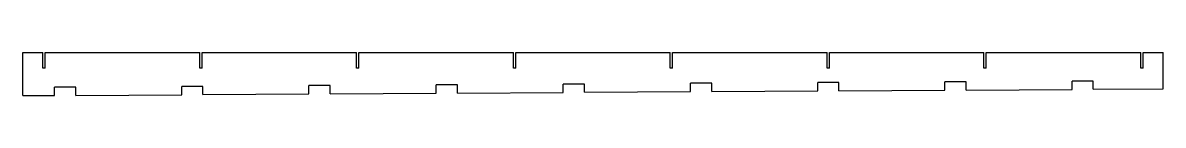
# Model space of a CAD drawing. Header units: millimetres. Extents: x 0 to 1076, y 0 to 41.
import ezdxf

# ---------------------------------------------------------------- set-up
doc = ezdxf.new("R2010")
doc.units = ezdxf.units.MM

msp = doc.modelspace()

# ---------------------------------------------------------------- linework, layer by layer
for p, q in [((0, 0.06), (0, 41)), ((0, 41), (18.9, 41)), ((18.9, 26), (18.9, 41)), ((21.1, 26), (21.1, 41)), ((21.1, 41), (166.9, 41)), ((166.9, 26), (166.9, 41)), ((169.1, 26), (169.1, 41)), ((169.1, 41), (314.9, 41)), ((314.9, 26), (314.9, 41)), ((317.1, 26), (317.1, 41)), ((317.1, 41), (462.9, 41)), ((462.9, 26), (462.9, 41)), ((465.1, 26), (465.1, 41)), ((465.1, 41), (610.9, 41)), ((610.9, 26), (610.9, 41)), ((613.1, 26), (613.1, 41)), ((613.1, 41), (758.9, 41)), ((758.9, 26), (758.9, 41)), ((761.1, 26), (761.1, 41)), ((761.1, 41), (906.9, 41)), ((906.9, 26), (906.9, 41)), ((909.1, 26), (909.1, 41)), ((909.1, 41), (1054.9, 41)), ((1054.9, 26), (1054.9, 41)), ((1057.1, 26), (1057.1, 41)), ((1057.1, 41), (1076, 41)), ((1076, 6.52), (1076, 41)), ((21.1, 26), (18.9, 26)), ((169.1, 26), (166.9, 26)), ((317.1, 26), (314.9, 26)), ((465.1, 26), (462.9, 26)), ((613.1, 26), (610.9, 26)), ((761.1, 26), (758.9, 26)), ((909.1, 26), (906.9, 26)), ((1057.1, 26), (1054.9, 26)), ((530, 11.02), (510, 11.02)), ((510, 3.12), (510, 11.02)), ((530, 3.24), (530, 11.02)), ((650, 11.74), (630, 11.74)), ((630, 3.84), (630, 11.74)), ((650, 3.96), (650, 11.74)), ((770, 12.46), (750, 12.46)), ((750, 4.56), (750, 12.46)), ((770, 4.68), (770, 12.46)), ((890, 13.18), (870, 13.18)), ((870, 5.28), (870, 13.18)), ((890, 5.4), (890, 13.18)), ((1010, 13.9), (990, 13.9)), ((990, 6), (990, 13.9)), ((1010, 6.12), (1010, 13.9)), ((0, 0.06), (30, 0.24)), ((50, 8.14), (30, 8.14)), ((30, 0.24), (30, 8.14)), ((50, 0.36), (50, 8.14)), ((50, 0.36), (150, 0.96)), ((170, 8.86), (150, 8.86)), ((150, 0.96), (150, 8.86)), ((170, 1.08), (170, 8.86)), ((170, 1.08), (270, 1.68)), ((290, 9.58), (270, 9.58)), ((270, 1.68), (270, 9.58)), ((290, 1.8), (290, 9.58)), ((290, 1.8), (390, 2.4)), ((410, 10.3), (390, 10.3)), ((390, 2.4), (390, 10.3)), ((410, 2.52), (410, 10.3)), ((410, 2.52), (510, 3.12)), ((530, 3.24), (630, 3.84)), ((650, 3.96), (750, 4.56)), ((770, 4.68), (870, 5.28)), ((890, 5.4), (990, 6)), ((1010, 6.12), (1076, 6.52))]:
    msp.add_line(p, q)

doc.saveas('drawing.dxf')
